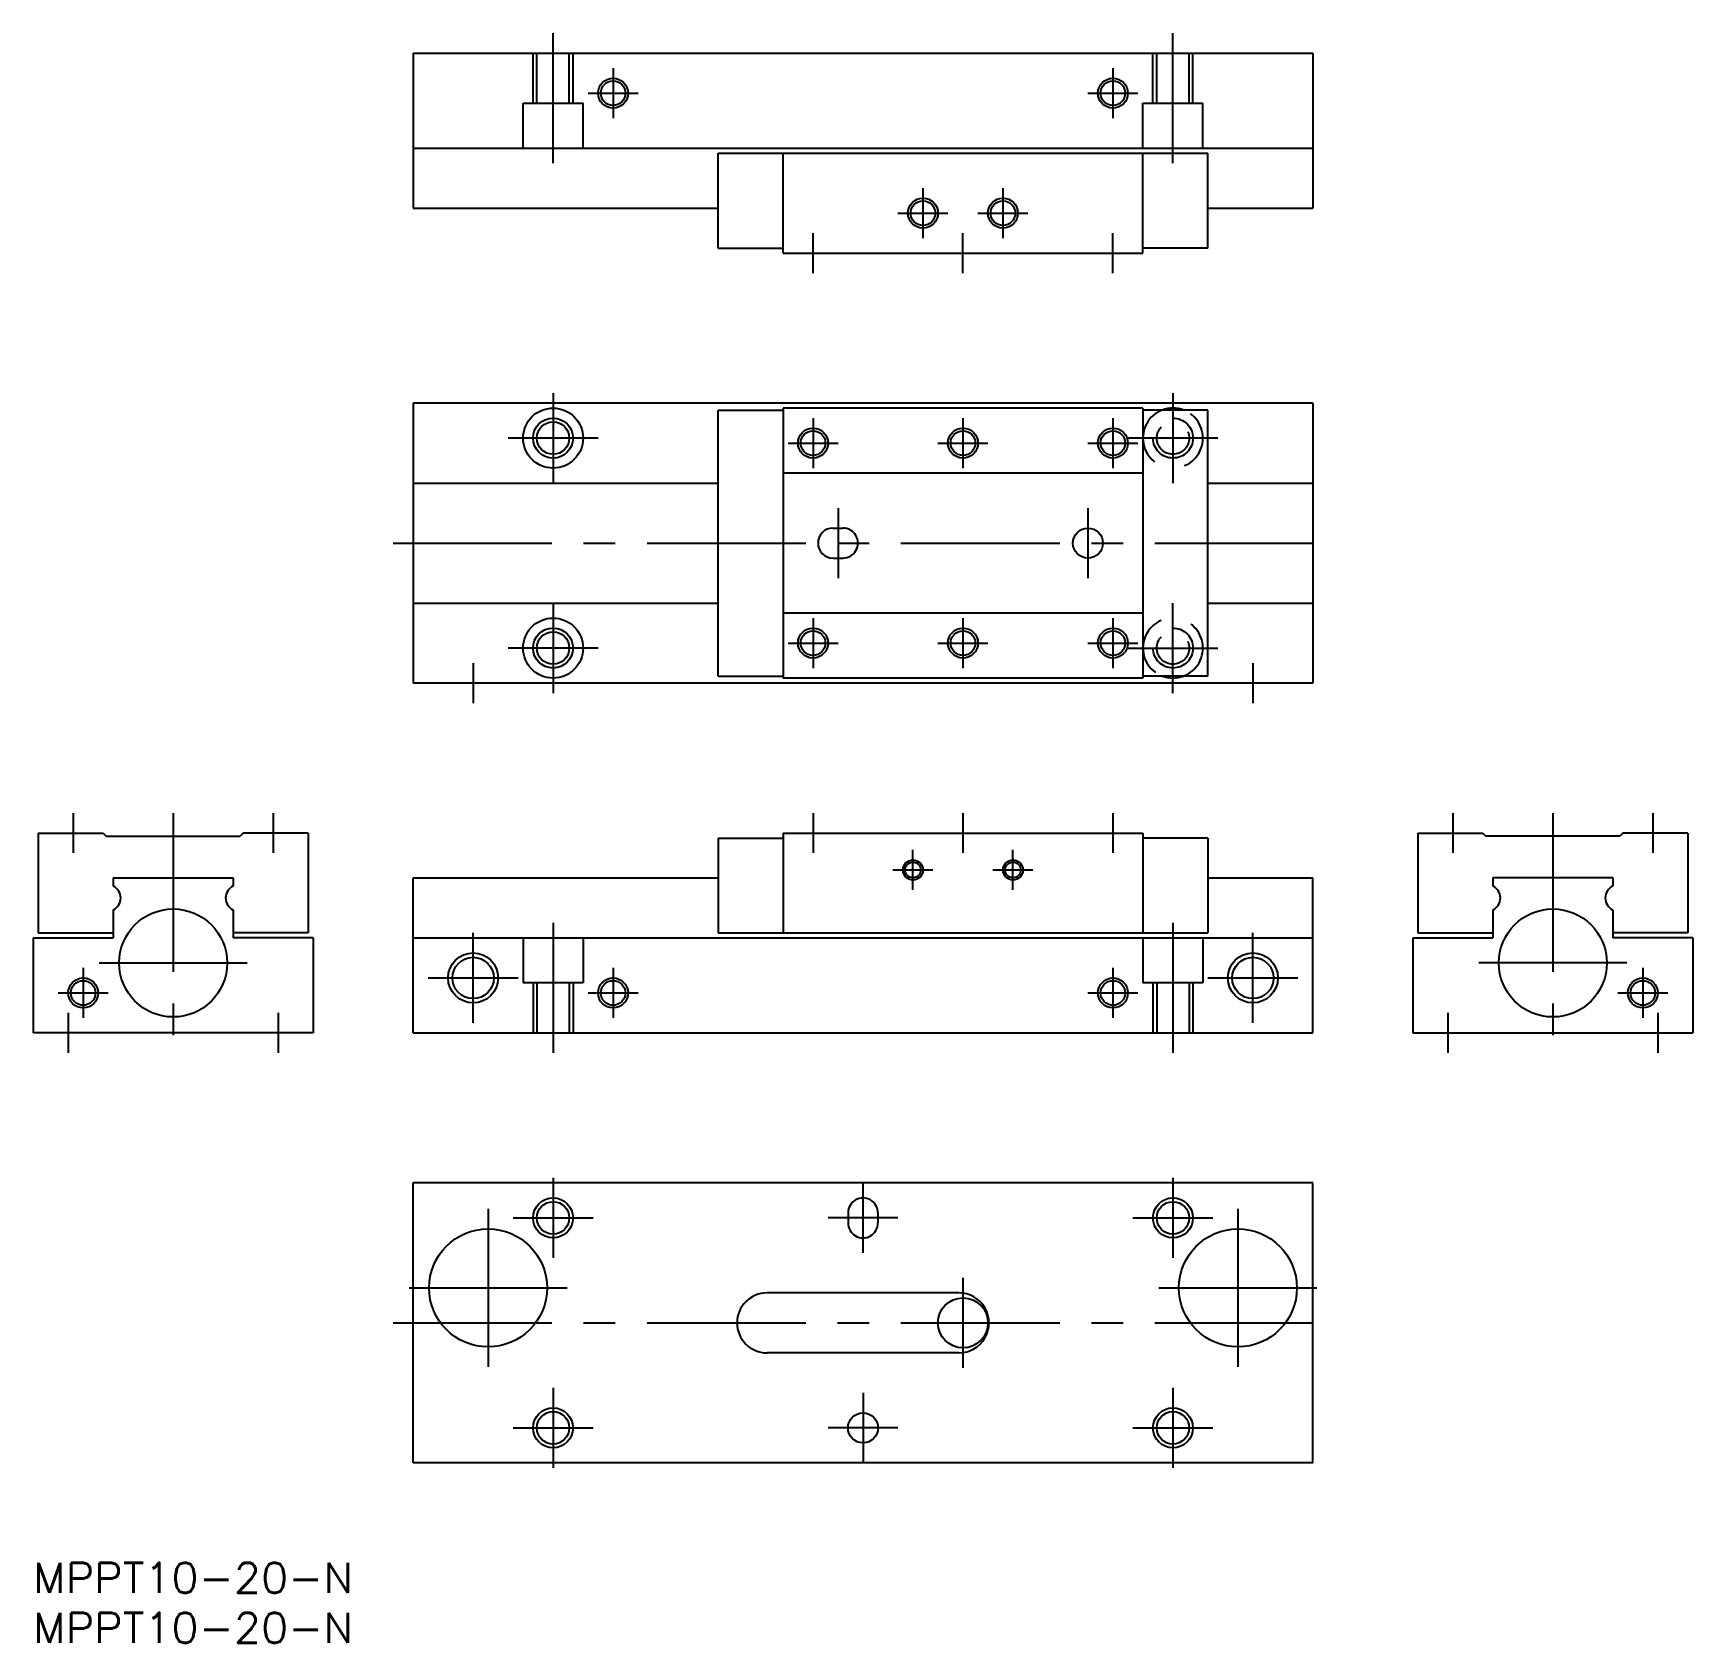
# Model space of a CAD drawing. Extents: x 0 to 166, y -8 to 153.
import ezdxf

# ---------------------------------------------------------------- set-up
doc = ezdxf.new("R2010")
doc.units = 0
doc.header["$LTSCALE"] = 0.5
doc.linetypes.add('CENTER', pattern=[50.8, 31.75, -6.35, 6.35, -6.35])
doc.linetypes.add('DASHED', pattern=[19.05, 12.7, -6.35])
for name, color, linetype in [('MSM_CENTER', 1, 'CENTER'), ('MSM_CONTINUOUS', 7, 'CONTINUOUS'), ('MSM_DASHED', 4, 'DASHED'), ('MSM_NARROW', 5, 'CONTINUOUS'), ('MSM_PART_NUMBER', 7, 'CONTINUOUS')]:
    doc.layers.add(name, color=color, linetype=linetype)
doc.styles.get("Standard").update_dxf_attribs({"font": 'txt.shx', "height": 3, "bigfont": 'bigfont.shx'})

# ---------------------------------------------------------------- blocks, each defined once
blk = doc.blocks.new('*U2')
at = {"layer": 'MSM_PART_NUMBER', "width": 1.055}
blk.add_text('MPPT10-20-N', height=3, dxfattribs=at).set_placement((0, -3))
blk = doc.blocks.new('*U3')
at = {"layer": 'MSM_PART_NUMBER', "width": 1.055}
blk.add_text('MPPT10-20-N', height=3, dxfattribs=at).set_placement((0, -8))

msp = doc.modelspace()

# ---------------------------------------------------------------- linework, layer by layer
at = {"layer": 'MSM_CENTER'}
for p, q in [((52, 140), (52, 153)), ((113.99997, 140), (113.99997, 153)), ((58, 149.5), (58, 144.5)), ((107.99997, 149.5), (107.99997, 144.5)), ((55.5, 147), (60.5, 147)), ((105.49997, 147), (110.49997, 147)), ((88.999985, 137.5), (88.999985, 132.5)), ((96.999985, 137.5), (96.999985, 132.5)), ((86.499985, 135), (91.499985, 135)), ((94.499985, 135), (99.499985, 135)), ((77.999985, 129), (77.999985, 133)), ((92.999985, 129), (92.999985, 133)), ((107.99998, 129), (107.99998, 133)), ((52, 117), (52, 108)), ((113.99997, 117), (113.99997, 108)), ((77.999985, 114.5), (77.999985, 109.5)), ((92.999985, 114.5), (92.999985, 109.5)), ((107.99998, 114.5), (107.99998, 109.5)), ((56.5, 112.5), (47.5, 112.5)), ((75.499985, 112), (80.499985, 112)), ((90.499985, 112), (95.499985, 112)), ((105.49998, 112), (110.49998, 112)), ((118.49997, 112.5), (109.49997, 112.5)), ((80.499985, 105.5), (80.499985, 98.5)), ((105.49998, 105.5), (105.49998, 98.5)), ((36, 102), (130, 102)), ((52, 96), (52, 87)), ((113.99997, 87), (113.99997, 96)), ((77.999985, 94.5), (77.999985, 89.5)), ((92.999985, 94.5), (92.999985, 89.5)), ((107.999983, 94.5), (107.999983, 89.5)), ((56.5, 91.5), (47.5, 91.5)), ((75.499985, 92), (80.499985, 92)), ((90.499985, 92), (95.499985, 92)), ((105.499983, 92), (110.499983, 92)), ((109.49997, 91.5), (118.49997, 91.5)), ((44, 90), (44, 86)), ((122, 90), (122, 86)), ((4, 75), (4, 71)), ((14, 75), (14, 51)), ((24, 75), (24, 71)), ((77.999985, 75), (77.999985, 71)), ((92.999985, 75), (92.999985, 71)), ((107.99998, 75), (107.99998, 71)), ((142, 75), (142, 71)), ((152, 75), (152, 51)), ((162, 75), (162, 71)), ((87.999985, 67.300003), (87.999985, 71.300003)), ((97.999985, 67.300003), (97.999985, 71.300003)), ((85.999985, 69.300003), (89.999985, 69.300003)), ((95.999985, 69.300003), (99.999985, 69.300003)), ((52, 64), (52, 51)), ((113.99997, 64), (113.99997, 51)), ((44, 54), (44, 63)), ((122, 54), (122, 63)), ((6.599998, 60), (21.400002, 60)), ((159.39999, 60), (144.60001, 60)), ((5, 59.5), (5, 54.5)), ((39.5, 58.5), (48.5, 58.5)), ((58, 59.5), (58, 54.5)), ((107.99997, 59.5), (107.99997, 54.5)), ((117.5, 58.5), (126.5, 58.5)), ((161, 59.5), (161, 54.5)), ((2.5, 57), (7.5, 57)), ((55.5, 57), (60.5, 57)), ((105.49997, 57), (110.49997, 57)), ((158.5, 57), (163.5, 57)), ((3.5, 55), (3.5, 51)), ((24.5, 55), (24.5, 51)), ((141.5, 55), (141.5, 51)), ((162.5, 55), (162.5, 51)), ((52, 38.5), (52, 30.5)), ((114, 38.5), (114, 30.5)), ((83, 31), (83, 38)), ((45.500031, 35.400009), (45.500031, 19.600006)), ((120.49997, 35.400009), (120.49997, 19.600006)), ((48, 34.5), (56, 34.5)), ((86.5, 34.5), (79.5, 34.5)), ((110, 34.5), (118, 34.5)), ((93, 28.5), (93, 19.5)), ((37.600029, 27.5), (53.400032, 27.5)), ((112.59997, 27.5), (128.39997, 27.5)), ((36, 24), (130, 24)), ((52, 17.5), (52, 9.5)), ((83, 17), (83, 10)), ((114, 17.5), (114, 9.5)), ((48, 13.5), (56, 13.5)), ((86.5, 13.5), (79.5, 13.5)), ((110, 13.5), (118, 13.5))]:
    msp.add_line(p, q, dxfattribs=at)
at = {"layer": 'MSM_CONTINUOUS'}
for p, q in [((38, 151), (38, 135.5)), ((38, 151), (128, 151)), ((128, 151), (128, 135.5)), ((38, 141.5), (128, 141.5)), ((68.499973, 131.5), (68.499973, 141)), ((68.499973, 141), (117.5, 141)), ((74.999985, 131), (74.999985, 141)), ((110.99998, 131), (110.99998, 141)), ((117.5, 131.5), (117.5, 141)), ((38, 135.5), (68.499973, 135.5)), ((117.5, 135.5), (128, 135.5)), ((68.499973, 131.5), (74.999985, 131.5)), ((117.5, 131.5), (110.99998, 131.5)), ((74.999985, 131), (110.99998, 131)), ((38, 116), (38, 88)), ((128, 116), (38, 116)), ((68.499973, 88.7), (68.499973, 115.3)), ((68.499973, 115.3), (74.999985, 115.3)), ((74.999985, 115.5), (74.999985, 88.5)), ((110.99998, 115.5), (74.999985, 115.5)), ((110.99998, 115.5), (110.99998, 88.5)), ((117.5, 115.3), (110.99998, 115.3)), ((117.5, 88.7), (117.5, 115.3)), ((128, 116), (128, 88)), ((38, 108), (68.499973, 108)), ((110.99998, 109), (74.999985, 109)), ((117.5, 108), (128, 108)), ((79.999985, 103.5), (80.999985, 103.5)), ((79.999985, 100.5), (80.999985, 100.5)), ((38, 96), (68.499973, 96)), ((110.99998, 95), (74.999985, 95)), ((117.5, 96), (128, 96)), ((128, 88), (38, 88)), ((68.499973, 88.7), (74.999985, 88.7)), ((110.99998, 88.5), (74.999985, 88.5)), ((117.5, 88.7), (110.99998, 88.7)), ((0.5, 73), (7, 73)), ((0.5, 73), (0.5, 63)), ((7.000002, 73), (7.300004, 72.700005)), ((7.299987, 72.699997), (20.699982, 72.699997)), ((20.999998, 73.000008), (20.699994, 72.700005)), ((27.5, 73), (21, 73)), ((27.5, 73), (27.5, 63)), ((68.499973, 72.5), (68.499973, 63)), ((68.499973, 72.5), (74.999985, 72.5)), ((74.999985, 73), (74.999985, 63)), ((74.999985, 73), (110.99998, 73)), ((110.99998, 73), (110.99998, 63)), ((117.5, 72.5), (110.99998, 72.5)), ((117.5, 72.5), (117.5, 63)), ((138.5, 73), (145, 73)), ((138.5, 73), (138.5, 63)), ((145, 73.000008), (145.30002, 72.700005)), ((158.70001, 72.699997), (145.30002, 72.699997)), ((159, 73.000008), (158.7, 72.700005)), ((165.5, 73), (159, 73)), ((165.5, 73), (165.5, 63)), ((8, 68.5), (8, 67.709335)), ((8, 68.5), (20, 68.5)), ((20, 68.5), (20, 67.709335)), ((38, 53), (38, 68.5)), ((38, 68.5), (68.499973, 68.5)), ((117.5, 68.5), (128, 68.5)), ((128, 53), (128, 68.5)), ((146, 68.5), (146, 67.709335)), ((158, 68.5), (146, 68.5)), ((158, 68.5), (158, 67.709335)), ((8, 65.290665), (8, 62.5)), ((20, 65.290665), (20, 62.5)), ((146, 65.290665), (146, 62.5)), ((158, 65.290665), (158, 62.5)), ((0, 62.5), (8, 62.5)), ((0, 62.5), (0, 53)), ((0.5, 63), (8, 63)), ((27.5, 63), (20, 63)), ((28, 62.5), (20, 62.5)), ((28, 62.5), (28, 53)), ((38, 62.5), (128, 62.5)), ((68.499973, 63), (117.5, 63)), ((138, 62.5), (146, 62.5)), ((138, 62.5), (138, 53)), ((138.5, 63), (146, 63)), ((165.5, 63), (158, 63)), ((166, 62.5), (158, 62.5)), ((166, 62.5), (166, 53)), ((28, 53), (0, 53)), ((38, 53), (128, 53)), ((138, 53), (166, 53)), ((38, 10), (38, 38)), ((128, 38), (38, 38)), ((128, 10), (128, 38)), ((81.5, 35), (81.5, 34)), ((84.5, 35), (84.5, 34)), ((92.599998, 27), (73.400002, 27)), ((92.599998, 21), (73.400002, 21)), ((128, 10), (38, 10))]:
    msp.add_line(p, q, dxfattribs=at)
for centre, radius in [((58, 147), 1.2295), ((107.99997, 147), 1.2295), ((88.999985, 135), 1.2295), ((96.999985, 135), 1.2295), ((52, 112.5), 3), ((52, 112.5), 1.621), ((77.999985, 112), 1.2295), ((92.999985, 112), 1.2295), ((107.99998, 112), 1.2295), ((105.49998, 102), 1.5), ((52, 91.5), 3), ((52, 91.5), 1.621), ((77.999985, 92), 1.2295), ((92.999985, 92), 1.2295), ((107.999983, 92), 1.2295), ((87.999985, 69.300003), 0.7835), ((97.999985, 69.300003), 0.7835), ((14, 60), 5.4), ((152, 60), 5.4), ((44, 58.5), 2.067), ((122, 58.5), 2.067), ((5, 57), 1.2295), ((58, 57), 1.2295), ((107.99997, 57), 1.2295), ((161, 57), 1.2295), ((52, 34.5), 1.621), ((114, 34.5), 1.621), ((45.500031, 27.5), 5.9), ((120.49997, 27.5), 5.9), ((93, 24), 2.5), ((52, 13.5), 1.621), ((83, 13.5), 1.5), ((114, 13.5), 1.621)]:
    msp.add_circle(centre, radius, dxfattribs=at)
for centre, radius, start, end in [((113.99997, 112.5), 3, 68.96053022, 111.03946978), ((79.999985, 102), 1.5, 90.000003, 270), ((80.999985, 102), 1.5, 270, 90.000003), ((113.99997, 91.49999), 3, 248.95999825, 291.03946978), ((7.399994, 66.5), 1.350003, 296.38621, 63.610023), ((20.599991, 66.5), 1.35, 116.38738, 243.61085), ((145.40001, 66.5), 1.35, 296.38914, 63.612618), ((158.60001, 66.5), 1.350003, 116.38998, 243.61378), ((83, 35), 1.5, 0, 180.00001), ((83, 34), 1.5, 179.99999, 0.00001), ((73.400002, 24), 3, 90.000003, 270), ((92.599998, 24), 3, 270, 90.000003)]:
    msp.add_arc(centre, radius, start, end, dxfattribs=at)
at = {"layer": 'MSM_DASHED'}
for p, q in [((50, 146), (50, 151)), ((50.379, 146), (50.379, 151)), ((53.621, 146), (53.621, 151)), ((54, 146), (54, 151)), ((111.99997, 146), (111.99997, 151)), ((112.37897, 146), (112.37897, 151)), ((115.62097, 146), (115.62097, 151)), ((115.99997, 146), (115.99997, 151)), ((49, 146), (55, 146)), ((49, 141.5), (49, 146)), ((55, 141.5), (55, 146)), ((110.99997, 146), (116.99997, 146)), ((110.99997, 141.5), (110.99997, 146)), ((116.99997, 141.5), (116.99997, 146)), ((49, 62.5), (49, 58)), ((55, 62.5), (55, 58)), ((110.99997, 62.5), (110.99997, 58)), ((116.99997, 62.5), (116.99997, 58)), ((55, 58), (49, 58)), ((50, 58), (50, 53)), ((50.379, 58), (50.379, 53)), ((53.621, 58), (53.621, 53)), ((54, 58), (54, 53)), ((116.99997, 58), (110.99997, 58)), ((111.99997, 58), (111.99997, 53)), ((112.37897, 58), (112.37897, 53)), ((115.62097, 58), (115.62097, 53)), ((115.99997, 58), (115.99997, 53))]:
    msp.add_line(p, q, dxfattribs=at)
for centre, radius in [((113.99997, 112.5), 2), ((113.99997, 112.5), 1.621), ((113.99997, 91.5), 2), ((113.99997, 91.5), 1.621)]:
    msp.add_circle(centre, radius, dxfattribs=at)
for centre, start, end in [((113.99997, 112.5), 111.03946978, 68.96053022), ((113.99997, 91.5), 291.03946978, 248.96053022)]:
    msp.add_arc(centre, 3, start, end, dxfattribs=at)
at = {"layer": 'MSM_NARROW'}
for centre, radius in [((58, 147), 1.5), ((107.99997, 147), 1.5), ((88.999985, 135), 1.5), ((96.999985, 135), 1.5), ((52, 112.5), 2), ((77.999985, 112), 1.5), ((92.999985, 112), 1.5), ((107.99998, 112), 1.5), ((52, 91.5), 2), ((77.999985, 92), 1.5), ((92.999985, 92), 1.5), ((107.999983, 92), 1.5), ((87.999985, 69.300003), 1), ((97.999985, 69.300003), 1), ((44, 58.5), 2.5), ((122, 58.5), 2.5), ((5, 57), 1.5), ((58, 57), 1.5), ((107.99997, 57), 1.5), ((161, 57), 1.5), ((52, 34.5), 2), ((114, 34.5), 2), ((52, 13.5), 2), ((114, 13.5), 2)]:
    msp.add_circle(centre, radius, dxfattribs=at)

# ---------------------------------------------------------------- block references
at = {"layer": 'MSM_CONTINUOUS'}
for name in ['*U2', '*U3']:
    msp.add_blockref(name, (0, 0), dxfattribs=at)

doc.saveas('drawing.dxf')
